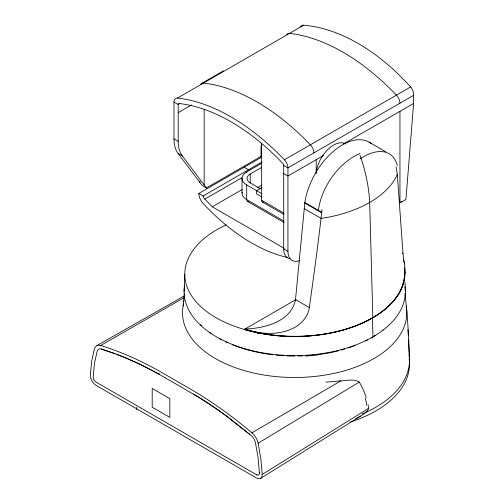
<?xml version="1.0" encoding="UTF-8"?>
<svg xmlns="http://www.w3.org/2000/svg" width="504" height="504" viewBox="0 0 504 504"><rect width="100%" height="100%" fill="white"/><g stroke="black" fill="none" stroke-linecap="round" stroke-linejoin="round"><path stroke-width="0.76" d="M242.027 193.095L242.027 178.435M184.105 291.696L184.792 274.182M295.483 299.804C291.016 321.665 264.537 328.457 245.007 328.999C260.707 334.435 279.336 335.683 294.437 327.6C301.6 323.637 307.604 316.871 309.166 308.668C313.809 275.65 318.383 242.563 322.037 209.437M300.422 26.895A8.014 5.053 65 0 1 303.666 25.206A200.189 126.189 65 0 1 410.596 86.94A8.014 5.053 65 0 1 413.608 95.306L413.608 103.452L405.928 199.458L399.956 202.904L399.956 111.34M183.109 306.048L184.369 293.63M371.561 143.804A53.915 31.128 -60 0 0 332.653 151.95A53.915 31.128 -60 0 0 304.851 202.539L295.508 299.584L309.349 307.579M184.162 297.625L100.655 345.492A11.97 6.911 60 0 0 94.45 348.699L91.671 361.248L90.367 375.304A7.982 4.605 60 0 0 96.006 385.333L256.561 478.031A7.982 4.605 60 0 0 262.2 474.51L368.67 408.265L368.084 404.737M260.631 478.378L360.694 416.027C363.573 413.885 367.75 412.001 368.67 408.265M360.694 416.027L355.793 418.729M262.2 474.51L260.896 458.949L258.124 443.192L359.365 382.057L363.365 389.907L366.225 397.454M100.655 345.492C120.96 351.761 140.433 360.524 158.955 370.894L193.618 390.902C214.213 403.156 233.623 417.35 251.912 432.823L340.824 380.904C346.802 380.722 354.079 378.504 359.365 382.057M202.041 83.217L223.556 70.793M261.406 156.183L206.401 187.942L202.173 185.497L178.051 153.399A39.904 23.039 -60 0 1 173.974 138.883L173.974 102.066A7.982 4.605 60 0 1 177.49 98.059L303.666 25.213M179.537 103.742L178.202 104.511L173.974 102.066M178.202 112.657L191.514 104.971M287.677 257.512A173.849 100.372 60 0 1 251.578 242.922A173.849 100.372 60 0 1 203.074 203.414A9.973 5.758 60 0 1 198.803 193.46L261.009 157.544L261.009 147.634A9.973 5.758 60 0 1 261.797 144.346M198.803 193.46L203.131 195.962L261.979 161.986M248.743 201.569A3.988 2.306 -60 0 1 246.702 199.616L246.702 184.949A15.964 9.217 0 0 1 246.702 171.921L261.601 163.321M203.131 195.962A3.988 2.306 60 0 0 204.826 199.124L241.788 177.786M260.102 188.616L250.23 182.914L250.23 173.956L261.74 167.309M177.49 98.059A200.995 116.046 60 0 1 284.42 159.793L410.596 86.946M204.826 199.124L212.272 206.804L242.185 189.536M413.608 95.306L287.942 167.863L283.708 165.419A1.997 1.153 60 0 0 282.826 163.403A195.01 112.587 60 0 0 179.084 103.509A1.997 1.153 60 0 0 178.202 104.511L178.202 141.328A39.904 23.039 -60 0 0 182.278 155.843L206.401 187.942M257.676 187.576L261.74 185.226M262.011 187.513L256.574 190.657L256.574 193.914L261.973 197.026M323.385 155.547L287.942 176.009L283.708 173.565M343.671 143.835L413.608 103.452M159.503 373.861L158.974 374.163A383.141 221.212 60 0 0 127.619 358.709L127.09 358.476M226.038 224.929A109.916 62.679 -0.6 0 0 244.251 329.433L295.93 299.596M114.465 353.487L101.298 349.039A7.982 4.605 60 0 0 97.159 351.175L94.456 363.384L93.19 377.061A3.988 2.306 60 0 0 96.006 382.076L256.561 474.774A3.988 2.306 60 0 0 259.384 473.01L259.913 472.708M256.561 474.774L257.09 474.466M96.774 345.656L184.489 295.791M182.914 301.272L184.256 300.51M258.899 332.854L257.601 333.049M340.824 380.904L325.874 382.126M306.073 356.057L317.293 355.043M258.338 333.409L257.695 333.32M245.448 329.767L244.396 329.477M245.593 329.83L249.467 330.87A109.897 63.447 0 0 0 404.561 270.679M101.298 349.039L116.052 354.079M245.719 329.862L245.763 329.874A109.903 63.428 0 0 0 404.529 270.289M115.933 354.035L126.737 358.331M117.407 354.589L124.96 357.588M125.137 357.664L141.479 365.016L158.974 374.163L199.042 397.454L212.638 406.243L225.66 415.416M402.135 253.008L402.998 253.506L403.666 259.919L404.649 263.951M244.194 167.252L248.522 169.754M304.851 202.539L321.609 212.216M304.794 203.087L321.577 212.776M304.258 208.65L321.161 218.408A105.456 60.883 0 0 0 397.303 174.447L396.068 166.698M173.974 138.883L178.202 141.328M246.702 184.949L261.973 193.769M261.645 143.155L261.645 200.239L284.08 213.192M262.471 202.066L283.941 214.458M178.051 153.399L182.278 155.843M283.947 221.117L246.702 199.616A15.964 9.217 0 0 1 242.109 192.144M247.527 201.442L284.099 222.554M212.272 206.804L284.099 248.277M283.708 165.419L283.708 248.844L287.942 251.288A19.952 11.516 -60 0 0 299.483 260.644M369.016 142.097L385.573 151.673M225.836 415.548L227.254 416.587M227.43 416.72L249.82 434.398M403.433 260.007L404.68 263.762L405.002 273.93M404.989 293.63C407.61 315.775 408.832 338.052 409.487 360.329L408.486 339.923M397.303 174.447L402.998 253.506M407.982 329.723L408.253 335.16M405.002 282.372L405.367 291.696M259.384 473.01L258.111 457.865L255.415 442.537A7.982 4.605 60 0 0 251.276 435.626L224.948 414.899A383.141 221.212 60 0 0 193.593 394.153M372.828 317.722L369.684 202.457A129.799 74.939 60 0 0 359.982 155.112M372.443 317.923L372.96 336.861A1.909 1.103 60 0 1 371.738 337.756M316.191 159.699L316.191 173.004M287.942 251.288L287.942 167.863A7.982 4.605 60 0 0 284.42 159.793M246.702 171.921L246.702 172.834M204.158 109.463L204.158 184.955M199.924 180.936L199.924 182.511M136.685 407.245L136.685 409.588M263.428 202.236A3.988 2.306 -60 0 1 261.645 200.239M405.008 286.562A110.628 63.869 0 0 1 293.467 355.566A110.628 63.869 0 0 1 184.697 285.1M383.103 329.868A108.719 62.767 0 0 1 382.057 330.693M375.291 335.456A108.719 62.767 0 0 1 374.081 336.212M367.744 339.816A108.719 62.767 0 0 1 365.746 340.836M355.137 345.498A108.719 62.767 0 0 1 348.321 347.918M344.805 349.02A108.719 62.767 0 0 1 341.221 350.047M338.795 350.69A108.719 62.767 0 0 1 316.6 354.791M313.324 355.15A108.719 62.767 0 0 1 305.392 355.774M302.734 355.906A108.719 62.767 0 0 1 298.072 356.044M294.733 356.076A108.719 62.767 0 0 1 286.738 355.906M284.08 355.774A108.719 62.767 0 0 1 276.148 355.15M272.872 354.791A108.719 62.767 0 0 1 232.136 344.623M227.852 342.789A108.719 62.767 0 0 1 225.767 341.825M221.728 339.816A108.719 62.767 0 0 1 219.769 338.764M210.697 333.125A108.719 62.767 0 0 1 209.582 332.325M201.487 325.578A108.719 62.767 0 0 1 200.586 324.689M404.599 267.322A109.903 63.447 0 0 1 357.008 325.288A109.903 63.447 0 0 1 246.166 329.666M359.982 158.899A53.821 28.375 -56 0 1 397.272 165.627M318.383 210.445A53.821 35.33 -56.6 0 1 359.988 153.436M316.197 173.376A24.557 14.175 -60 0 1 327.575 149.757A24.557 14.175 -60 0 1 345.769 143.923M406.249 306.048A112.172 64.764 0 0 1 292.755 377.483A112.172 64.764 0 0 1 183.569 303.843M409.116 354.999A114.811 66.289 0 0 1 362.149 413.96M409.116 358.709A114.811 66.289 0 0 1 350.412 421.993M251.912 432.823A11.97 6.911 60 0 1 258.124 443.192M365.236 398.078A109.935 74.264 -48.9 0 1 366.862 405.392M250.23 182.914A10.975 6.338 0 0 1 250.23 173.956M401.757 201.298A9.973 5.758 60 0 1 400.365 202.287M200.661 84.288A7.982 4.605 60 0 1 203.446 83.078A200.995 116.046 60 0 1 310.376 144.812A7.982 4.605 60 0 1 313.897 152.882M286.719 34.6A7.982 4.605 60 0 1 289.504 33.39A200.995 116.046 60 0 1 396.434 95.124A7.982 4.605 60 0 1 399.956 103.194M290.096 258.791A19.952 11.516 -60 0 1 283.708 248.844M169.835 398.632L152.202 388.452L152.202 407.188L169.835 417.369L169.835 398.632"/></g></svg>
